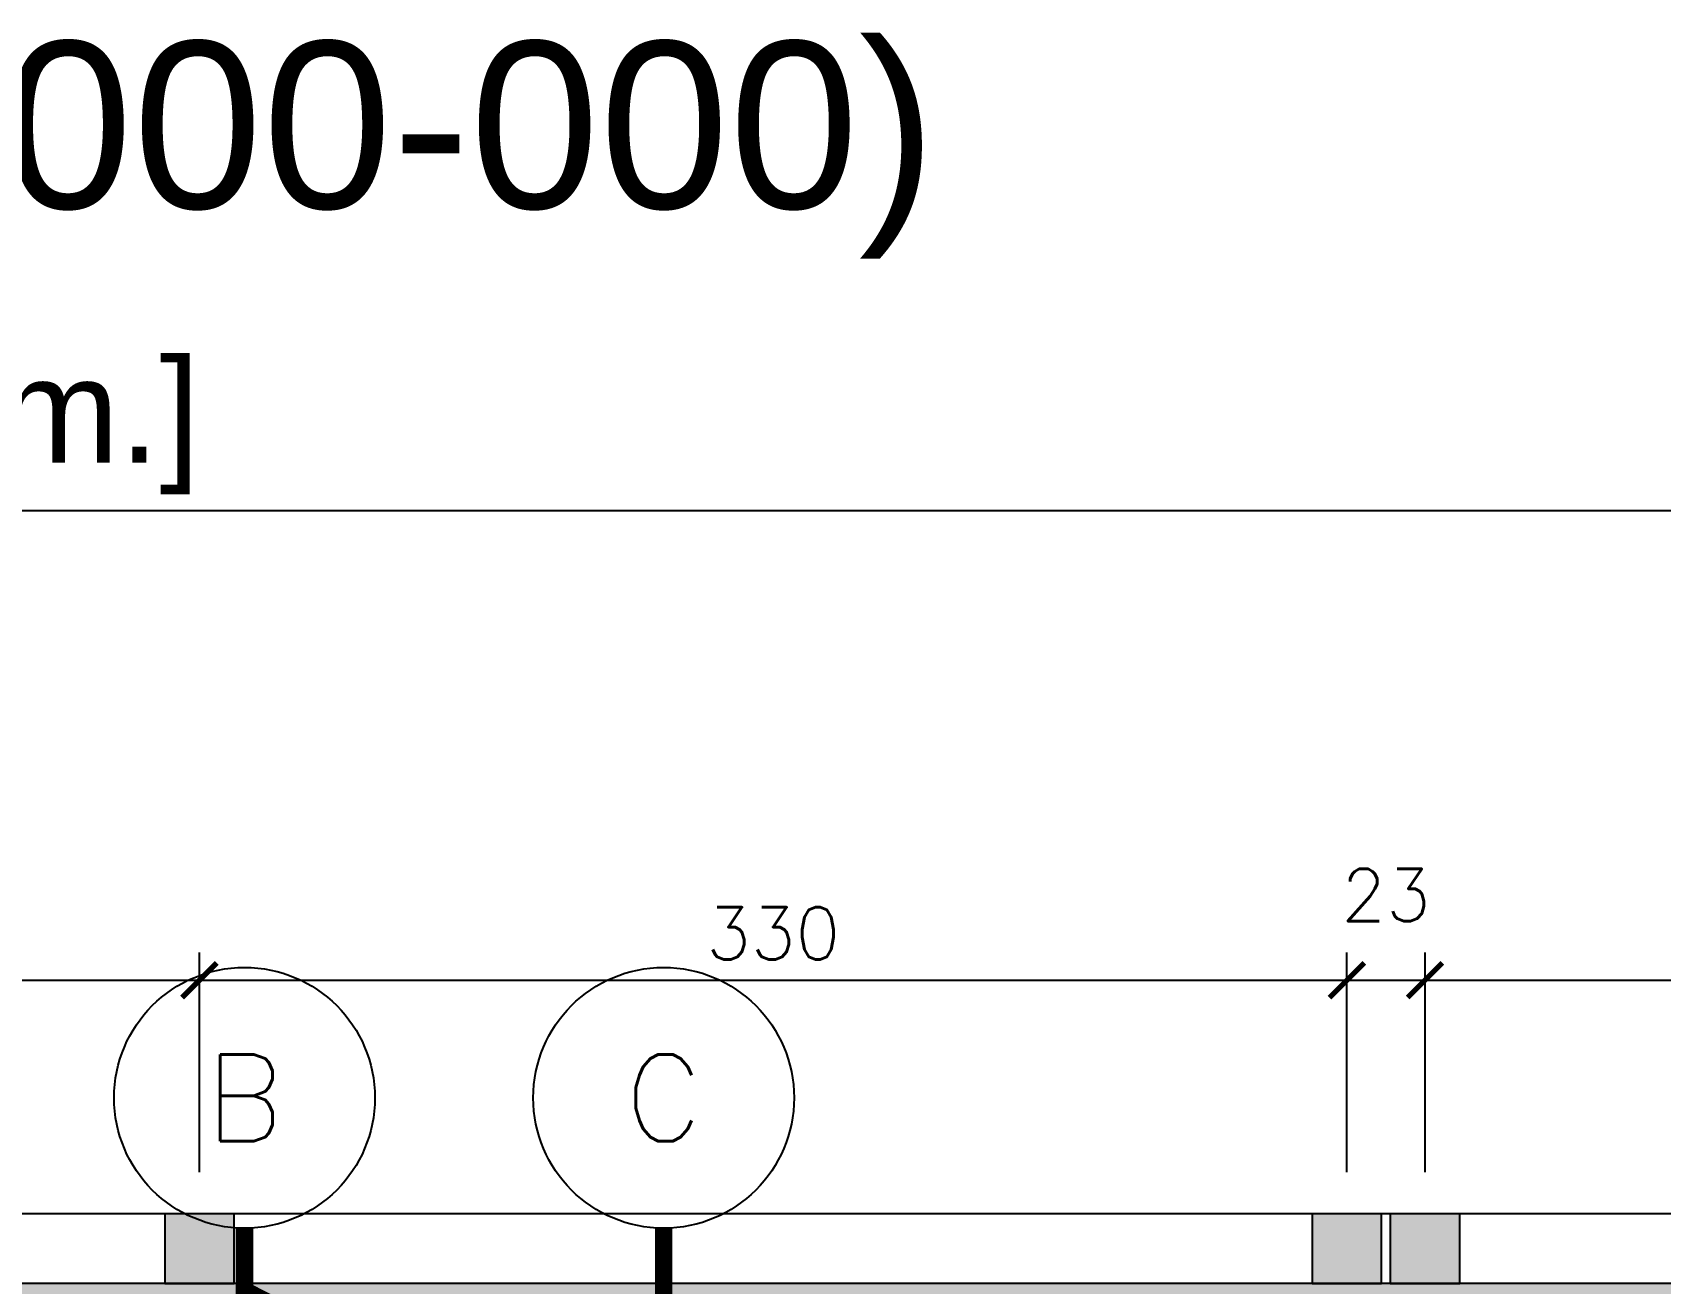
# Model space of a CAD drawing. Header units: centimetres. Extents: x -3744 to 3813, y -6963 to 3597.
# Drawn here: x -1414 to -945.8, y 3028 to 3387.7 of the extents above; entities that cross this region are included whole.
import ezdxf
from ezdxf.enums import TextEntityAlignment as Align

# ---------------------------------------------------------------- set-up
doc = ezdxf.new("R2010")
doc.units = ezdxf.units.CM
doc.header["$LTSCALE"] = 100
doc.header["$MEASUREMENT"] = 0
for name, pattern in [('FINAL PLOT$0$CENTER', [2, 1.25, -0.25, 0.25, -0.25]), ('FINAL PLOT$0$FINAL PLOT$0$CENTER', [2, 1.25, -0.25, 0.25, -0.25]), ('GRID$0$GRID$0$XREF GRID$0$GRIDS$0$CENTER', [2, 1.25, -0.25, 0.25, -0.25]), ('GRID$0$GRIDS$0$CENTER', [2, 1.25, -0.25, 0.25, -0.25])]:
    doc.linetypes.add(name, pattern=pattern)
for name, color, linetype in [('A0-01 FLOOR PLANS$0$WALL-01', 7, 'Continuous'), ('DIM IN', 1, 'Continuous'), ('FINAL PLOT$0$DIM-OUT', 1, 'Continuous'), ('FINAL PLOT$0$PLOT LIMIT', 6, 'FINAL PLOT$0$CENTER'), ('FINAL PLOT$0$PLOT LINE', 6, 'FINAL PLOT$0$FINAL PLOT$0$CENTER'), ('GRID$0$GRID', 11, 'GRID$0$GRIDS$0$CENTER'), ('GRID$0$XREF GRID', 11, 'GRID$0$GRID$0$XREF GRID$0$GRIDS$0$CENTER'), ('SOURROUNDING$0$DIM IN', 1, 'Continuous'), ('SOURROUNDING$0$KERBSTONE', 11, 'Continuous'), ('SOURROUNDING$0$WALL-03', 2, 'Continuous'), ('WALL-03', 2, 'Continuous')]:
    doc.layers.add(name, color=color, linetype=linetype)
doc.styles.add('22', font='romans.shx')
doc.styles.add('FINAL PLOT$0$ART', font='arial.ttf')
doc.styles.add('FINAL PLOT$0$ASA', font='romans.shx', dxfattribs={"width": 0.8})
doc.styles.add('FINAL PLOT$0$FINAL PLOT$0$FINAL PLOT$0$ART', font='arial.ttf')
doc.styles.add('GRID$0$GRIDS$0$18', font='romans.shx', dxfattribs={"width": 0.85, "height": 15})
doc.dimstyles.new('100', dxfattribs={"dimtxt": 15, "dimasz": 10, "dimexe": 8, "dimexo": 12, "dimgap": 6, "dimtad": 1, "dimdec": 0, "dimzin": 0, "dimdsep": 46, "dimtxsty": '22', "dimblk": 'ARCHTICK', "dimcen": 30, "dimdle": 8, "dimclrd": 1, "dimclre": 1, "dimclrt": 2, "dimadec": 0, "dimazin": 0, "dimtfac": 1, "dimtdec": 0, "dimtmove": 2, "dimatfit": 3, "dimldrblk": 'OBLIQUE', "dimfxl": 100, "dimtolj": 1, "dimtzin": 0, "dimarcsym": 0})
doc.dimstyles.new('FINAL PLOT$0$AS-23-100-FM', dxfattribs={"dimscale": 0, "dimtxt": 20, "dimasz": 15, "dimexe": 15, "dimexo": 10, "dimgap": 5, "dimtad": 1, "dimtoh": 1, "dimdec": 0, "dimlfac": 0.393701, "dimzin": 1, "dimdsep": 46, "dimlunit": 3, "dimtxsty": 'FINAL PLOT$0$ASA', "dimblk1": 'FINAL PLOT$0$_ARCHTICK', "dimblk2": 'FINAL PLOT$0$_ARCHTICK', "dimsah": 1, "dimcen": 15, "dimdle": 15, "dimclrd": 1, "dimclre": 1, "dimclrt": 3, "dimadec": 0, "dimazin": 0, "dimtfac": 1, "dimtdec": 0, "dimtmove": 2, "dimatfit": 3, "dimldrblk": 'FINAL PLOT$0$_ARCHTICK', "dimfxl": 1, "dimtolj": 1, "dimtzin": 0, "dimarcsym": 0})

# ---------------------------------------------------------------- blocks, each defined once
blk = doc.blocks.new('FINAL PLOT$0$_ARCHTICK')
at = {"color": 0, "linetype": 'ByBlock', "const_width": 0.15}
blk.add_lwpolyline([(-0.5, -0.5), (0.5, 0.5)], dxfattribs=at)
blk = doc.blocks.new('*D205')
at = {"layer": 'Defpoints', "color": 0, "transparency": 16777216}
for p in [(0, 3250.27), (-3048, 3156.02), (0, 3156.02)]:
    blk.add_point(p, dxfattribs=at)
at = {"layer": 'FINAL PLOT$0$DIM-OUT', "color": 1, "lineweight": -2, "transparency": 16777216}
for p, q in [((-3048, 3166.02), (-3048, 3265.27)), ((0, 3166.02), (0, 3265.27)), ((-3063, 3250.27), (15, 3250.27))]:
    blk.add_line(p, q, dxfattribs=at)
at = {"layer": 'FINAL PLOT$0$DIM-OUT', "color": 1, "lineweight": -2, "transparency": 16777216, "xscale": 15, "yscale": 15, "zscale": 15, "rotation": 180}
blk.add_blockref('FINAL PLOT$0$_ARCHTICK', (-3048, 3250.27), dxfattribs=at)
at = {"layer": 'FINAL PLOT$0$DIM-OUT', "color": 1, "lineweight": -2, "transparency": 16777216, "xscale": 15, "yscale": 15, "zscale": 15}
blk.add_blockref('FINAL PLOT$0$_ARCHTICK', (0, 3250.27), dxfattribs=at)
at = {"layer": 'FINAL PLOT$0$DIM-OUT', "color": 3, "transparency": 16777216, "insert": (-1524, 3274.5), "char_height": 30, "attachment_point": 5, "style": 'FINAL PLOT$0$ART'}
blk.add_mtext('\\A1;100\'-0" [30.48m.]', dxfattribs=at)
blk = doc.blocks.new('_ARCHTICK')
at = {"color": 0, "linetype": 'ByBlock', "const_width": 0.15}
blk.add_lwpolyline([(-0.5, -0.5), (0.5, 0.5)], dxfattribs=at)
blk = doc.blocks.new('*D36')
at = {"layer": 'Defpoints', "color": 0, "transparency": 16777216}
for p in [(-1366, 3115.2), (-1696, 3048), (-1366, 3048)]:
    blk.add_point(p, dxfattribs=at)
at = {"layer": 'DIM IN', "color": 1, "lineweight": -2, "transparency": 16777216}
for p, q in [((-1696, 3060), (-1696, 3123.2)), ((-1366, 3060), (-1366, 3123.2)), ((-1704, 3115.2), (-1358, 3115.2))]:
    blk.add_line(p, q, dxfattribs=at)
at = {"layer": 'DIM IN', "color": 1, "lineweight": -2, "transparency": 16777216, "xscale": 10, "yscale": 10, "zscale": 10, "rotation": 180}
blk.add_blockref('_ARCHTICK', (-1696, 3115.2), dxfattribs=at)
at = {"layer": 'DIM IN', "color": 1, "lineweight": -2, "transparency": 16777216, "xscale": 10, "yscale": 10, "zscale": 10}
blk.add_blockref('_ARCHTICK', (-1366, 3115.2), dxfattribs=at)
at = {"layer": 'DIM IN', "color": 2, "transparency": 16777216, "insert": (-1531, 3128.7), "char_height": 15, "attachment_point": 5, "style": '22'}
blk.add_mtext('\\A1;330', dxfattribs=at)
blk = doc.blocks.new('_OBLIQUE')
at = {"color": 0, "linetype": 'ByBlock'}
blk.add_line((-0.5, -0.5), (0.5, 0.5), dxfattribs=at)
blk = doc.blocks.new('*D37')
at = {"layer": 'Defpoints', "color": 0, "transparency": 16777216}
for p in [(-1036, 3115.2), (-1366, 3048), (-1036, 3048)]:
    blk.add_point(p, dxfattribs=at)
at = {"layer": 'DIM IN', "color": 1, "lineweight": -2, "transparency": 16777216}
for p, q in [((-1366, 3060), (-1366, 3123.2)), ((-1036, 3060), (-1036, 3123.2)), ((-1374, 3115.2), (-1028, 3115.2))]:
    blk.add_line(p, q, dxfattribs=at)
at = {"layer": 'DIM IN', "color": 1, "lineweight": -2, "transparency": 16777216, "xscale": 10, "yscale": 10, "zscale": 10, "rotation": 180}
blk.add_blockref('_ARCHTICK', (-1366, 3115.2), dxfattribs=at)
at = {"layer": 'DIM IN', "color": 1, "lineweight": -2, "transparency": 16777216, "xscale": 10, "yscale": 10, "zscale": 10}
blk.add_blockref('_ARCHTICK', (-1036, 3115.2), dxfattribs=at)
at = {"layer": 'DIM IN', "color": 2, "transparency": 16777216, "insert": (-1201, 3128.7), "char_height": 15, "attachment_point": 5, "style": '22'}
blk.add_mtext('\\A1;330', dxfattribs=at)
blk = doc.blocks.new('*D38')
at = {"layer": 'Defpoints', "color": 0, "transparency": 16777216}
for p in [(-1013.5, 3115.2), (-1036, 3048), (-1013.5, 3048)]:
    blk.add_point(p, dxfattribs=at)
at = {"layer": 'DIM IN', "color": 1, "lineweight": -2, "transparency": 16777216}
for p, q in [((-1036, 3060), (-1036, 3123.2)), ((-1013.5, 3060), (-1013.5, 3123.2)), ((-1044, 3115.2), (-1005.5, 3115.2))]:
    blk.add_line(p, q, dxfattribs=at)
at = {"layer": 'DIM IN', "color": 1, "lineweight": -2, "transparency": 16777216, "xscale": 10, "yscale": 10, "zscale": 10, "rotation": 180}
blk.add_blockref('_ARCHTICK', (-1036, 3115.2), dxfattribs=at)
at = {"layer": 'DIM IN', "color": 1, "lineweight": -2, "transparency": 16777216, "xscale": 10, "yscale": 10, "zscale": 10}
blk.add_blockref('_ARCHTICK', (-1013.5, 3115.2), dxfattribs=at)
at = {"layer": 'DIM IN', "color": 2, "transparency": 16777216, "insert": (-1024.75, 3139.7), "char_height": 15, "attachment_point": 5, "style": '22'}
blk.add_mtext('\\A1;23', dxfattribs=at)
blk = doc.blocks.new('*D39')
at = {"layer": 'Defpoints', "color": 0, "transparency": 16777216}
for p in [(-684, 3115.2), (-1013.5, 3048), (-684, 3048)]:
    blk.add_point(p, dxfattribs=at)
at = {"layer": 'DIM IN', "color": 1, "lineweight": -2, "transparency": 16777216}
for p, q in [((-1013.5, 3060), (-1013.5, 3123.2)), ((-684, 3060), (-684, 3123.2)), ((-1021.5, 3115.2), (-676, 3115.2))]:
    blk.add_line(p, q, dxfattribs=at)
at = {"layer": 'DIM IN', "color": 1, "lineweight": -2, "transparency": 16777216, "xscale": 10, "yscale": 10, "zscale": 10, "rotation": 180}
blk.add_blockref('_ARCHTICK', (-1013.5, 3115.2), dxfattribs=at)
at = {"layer": 'DIM IN', "color": 1, "lineweight": -2, "transparency": 16777216, "xscale": 10, "yscale": 10, "zscale": 10}
blk.add_blockref('_ARCHTICK', (-684, 3115.2), dxfattribs=at)
at = {"layer": 'DIM IN', "color": 2, "transparency": 16777216, "insert": (-848.75, 3128.7), "char_height": 15, "attachment_point": 5, "style": '22'}
blk.add_mtext('\\A1;330', dxfattribs=at)
blk = doc.blocks.new('GRID')
at = {"layer": 'GRID$0$XREF GRID', "color": 3, "linetype": 'Continuous', "const_width": 5, "elevation": 0}
blk.add_lwpolyline([(-1458.04, 3008.88), (-1458.04, 2990.97), (-1397.5, 2960.33)], dxfattribs=at)
at = {"layer": 'GRID$0$XREF GRID', "color": 3, "linetype": 'Continuous', "const_width": 5}
blk.add_lwpolyline([(-1337.5, 3008.88), (-1337.5, 2960.33)], dxfattribs=at)
at = {"layer": 'GRID$0$XREF GRID', "color": 3, "linetype": 'Continuous'}
for centre in [(-1458.04, 3046.38, 0), (-1337.5, 3046.38)]:
    blk.add_circle(centre, 37.5, dxfattribs=at)
at = {"layer": 'GRID$0$GRID', "color": 4, "linetype": 'Continuous', "style": 'GRID$0$GRIDS$0$18'}
for s, p in [('B', (-1458.04, 3046.38, 0)), ('C', (-1337.5, 3046.38))]:
    blk.add_text(s, height=25, dxfattribs=at).set_placement(p, align=Align.MIDDLE)
blk = doc.blocks.new('A0-01 FLOOR PLANS')
at = {"layer": 'A0-01 FLOOR PLANS$0$WALL-01'}
blk.add_blockref('GRID', (0, 0), dxfattribs=at)
blk = doc.blocks.new('SOURROUNDING')
at = {"layer": 'SOURROUNDING$0$KERBSTONE', "lineweight": 13}
h = blk.add_hatch(dxfattribs=at)
h.set_pattern_fill('AR-HBONE', color=252, scale=5, angle=90)
h.paths.add_polyline_path([(-175, 1001.39), (-180.24, 999.4), (-175, 1003.26), (-175, 1910.07), (-189.19, 1904.68), (-175, 1915.15), (-175, 1965.25), (-177.79, 1965.57), (-175, 1966.16), (-175, 2515.31), (-190.95, 2509.26), (-175, 2521.02), (-175, 2569.63), (-179.55, 2570.15), (-175, 2571.11), (-175, 2808), (-890, 2808), (-890, 3028), (-1810, 3028), (-1810, 2511.19), (-1925, 2511.19), (-1925, 1979.72), (-1810, 1979.72), (-1810, 775), (-3028, 775), (-3028, 650), (-2728, 650), (-2448, 650), (-2428, 650), (-1382.07, 650), (-1382.07, 25), (-1257.59, 25), (-1257.07, 25), (-857.07, 25), (-732.07, 25), (-732.07, 668), (-175, 668)])
h.paths.add_polyline_path([(-1685, 828), (-1685, 2748), (-1220, 2748), (-1220, 2193), (-890, 2193), (-890, 2683), (-300, 2683), (-300, 788), (-590, 788), (-590, 793), (-817, 793), (-817, 713), (-1286.12, 713), (-1287.5, 828)], flags=16)
h.paths.add_polyline_path([(-1798.23, 1621.66), (-1726.11, 1621.66), (-1726.11, 1641.16), (-1798.23, 1641.16)], flags=16)
h.paths.add_polyline_path([(-1563.97, 2964.65), (-999.2, 2964.65), (-999.2, 3018.34), (-1563.97, 3018.34)], flags=16)
at = {"layer": 'SOURROUNDING$0$WALL-03'}
for p, q in [((0, 3048), (-3048, 3048)), ((-20, 3028), (-3028, 3028))]:
    blk.add_line(p, q, dxfattribs=at)
at = {"layer": 'SOURROUNDING$0$DIM IN'}
blk.add_blockref('A0-01 FLOOR PLANS', (105, 35), dxfattribs=at)
blk = doc.blocks.new('FINAL PLOT')
at = {"layer": 'FINAL PLOT$0$PLOT LIMIT', "color": 1}
blk.add_lwpolyline([(-3048, 0), (0, 0), (0, 3048), (-3048, 3048)], close=True, dxfattribs=at)
at = {"layer": 'FINAL PLOT$0$PLOT LINE', "color": 7, "style": 'FINAL PLOT$0$FINAL PLOT$0$FINAL PLOT$0$ART'}
blk.add_text('ADJACENT PLOT (000-000)', height=48, dxfattribs=at).set_placement((-1582.55, 3361.18), align=Align.MIDDLE_CENTER)
at = {"layer": 'FINAL PLOT$0$DIM-OUT'}
dim = blk.add_linear_dim(base=(0, 3250.27), p1=(-3048, 3156.02), p2=(0, 3156.02), dimstyle='FINAL PLOT$0$AS-23-100-FM', override={"dimscale": 1, "dimtxt": 30, "dimtxsty": 'FINAL PLOT$0$ART'}, dxfattribs=at)
dim.commit()
dim.dimension.update_dxf_attribs({"geometry": '*D205', "text_midpoint": (-1524, 3274.5)})

msp = doc.modelspace()

# ---------------------------------------------------------------- hatches: boundary and pattern name
at = {"layer": 'WALL-03'}
h = msp.add_hatch(color=6, dxfattribs=at)
h.dxf.hatch_style = 1
h.paths.add_polyline_path([(-1356, 3028), (-1356, 3048), (-1376, 3048), (-1376, 3028)])
h = msp.add_hatch(color=6, dxfattribs=at)
h.dxf.hatch_style = 1
h.paths.add_polyline_path([(-1356, 3028), (-1356, 3048), (-1376, 3048), (-1376, 3028)])
h = msp.add_hatch(color=6, dxfattribs=at)
h.dxf.hatch_style = 1
h.paths.add_polyline_path([(-1026, 3028), (-1026, 3048), (-1046, 3048), (-1046, 3028)])
h = msp.add_hatch(color=6, dxfattribs=at)
h.dxf.hatch_style = 1
h.paths.add_polyline_path([(-1026, 3028), (-1026, 3048), (-1046, 3048), (-1046, 3028)])
h = msp.add_hatch(color=6, dxfattribs=at)
h.dxf.hatch_style = 1
h.paths.add_polyline_path([(-1003.5, 3028), (-1003.5, 3048), (-1023.5, 3048), (-1023.5, 3028)])
h = msp.add_hatch(color=6, dxfattribs=at)
h.dxf.hatch_style = 1
h.paths.add_polyline_path([(-1003.5, 3028), (-1003.5, 3048), (-1023.5, 3048), (-1023.5, 3028)])

# ---------------------------------------------------------------- linework, layer by layer
for p, q in [((0, 3048), (-3048, 3048)), ((-20, 3028), (-3028, 3028))]:
    msp.add_line(p, q, dxfattribs=at)
at = {"layer": 'WALL-03', "color": 6}
for points in [[(-1356, 3028), (-1356, 3048), (-1376, 3048), (-1376, 3028)], [(-1356, 3028), (-1356, 3048), (-1376, 3048), (-1376, 3028)], [(-1026, 3028), (-1026, 3048), (-1046, 3048), (-1046, 3028)], [(-1026, 3028), (-1026, 3048), (-1046, 3048), (-1046, 3028)], [(-1003.5, 3028), (-1003.5, 3048), (-1023.5, 3048), (-1023.5, 3028)], [(-1003.5, 3028), (-1003.5, 3048), (-1023.5, 3048), (-1023.5, 3028)]]:
    msp.add_lwpolyline(points, close=True, dxfattribs=at)

# ---------------------------------------------------------------- block references
at = {"layer": 'WALL-03'}
for name in ['FINAL PLOT', 'SOURROUNDING']:
    msp.add_blockref(name, (0, 0), dxfattribs=at)

# ---------------------------------------------------------------- dimensions: what is measured, and where the dimension line sits
at = {"layer": 'DIM IN'}
for base, p1, p2, picture, middle in [((-1013.5, 3115.19565258), (-1036, 3048), (-1013.5, 3048), '*D38', (-1024.75, 3139.69565258)), ((-1366, 3115.2), (-1696, 3048), (-1366, 3048), '*D36', (-1531, 3128.7)), ((-1036, 3115.2), (-1366, 3048), (-1036, 3048), '*D37', (-1201, 3128.7)), ((-684, 3115.19565258), (-1013.5, 3048), (-684, 3048), '*D39', (-848.75, 3128.69565258))]:
    dim = msp.add_linear_dim(base=base, p1=p1, p2=p2, dimstyle='100', override={"dimfxl": 0.075}, dxfattribs=at)
    dim.commit()
    dim.dimension.update_dxf_attribs({"geometry": picture, "text_midpoint": middle})

doc.saveas('drawing.dxf')
